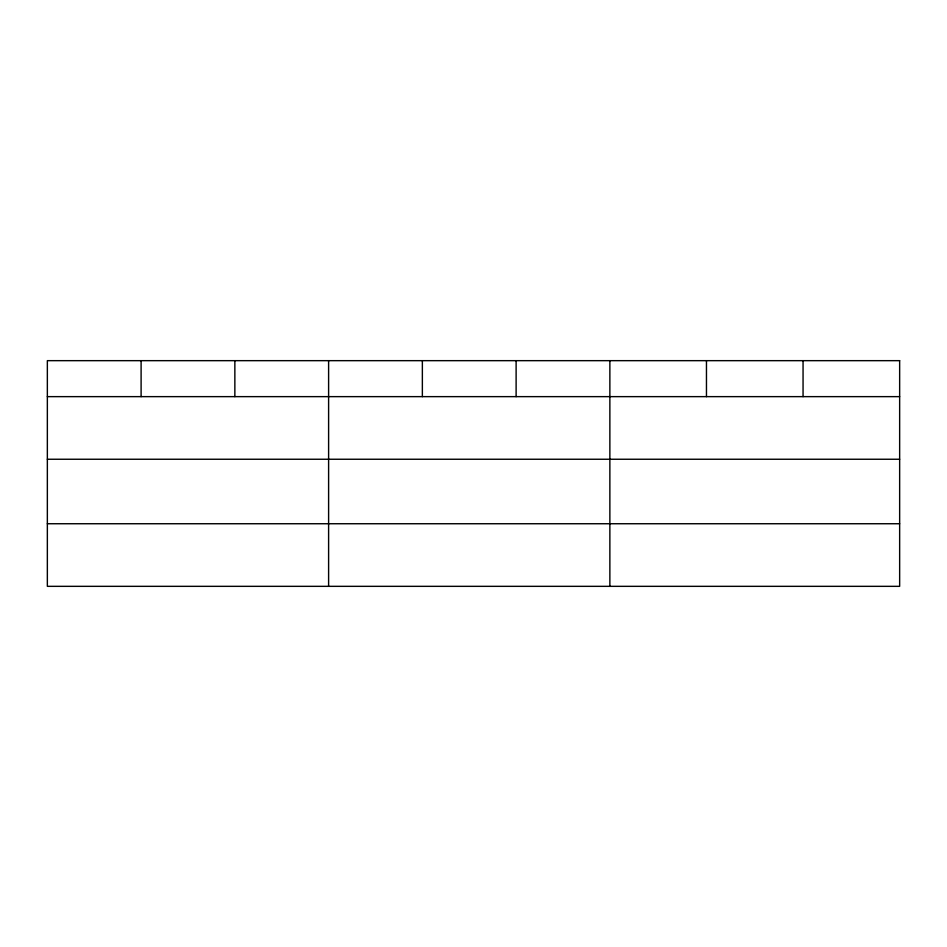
<?xml version="1.0" encoding="UTF-8"?>
<svg xmlns="http://www.w3.org/2000/svg" width="947" height="947" viewBox="0 0 947 947"><rect width="100%" height="100%" fill="white"/><g stroke="black" fill="none" stroke-linecap="round" stroke-linejoin="round"><path stroke-width="1.42" d="M47.35 396.639L899.65 396.639M47.35 459.248L899.65 459.248M47.35 523.738L899.65 523.738M803.056 360.665L803.056 396.639M706.462 360.665L706.462 396.639M609.868 360.665L609.868 586.335M516.115 360.665L516.115 396.639M422.362 360.665L422.362 396.639M328.609 360.665L328.609 586.335M234.856 360.665L234.856 396.639M141.103 360.665L141.103 396.639M899.65 360.665L47.35 360.665L47.35 586.335L899.65 586.335L899.65 360.665"/></g></svg>
